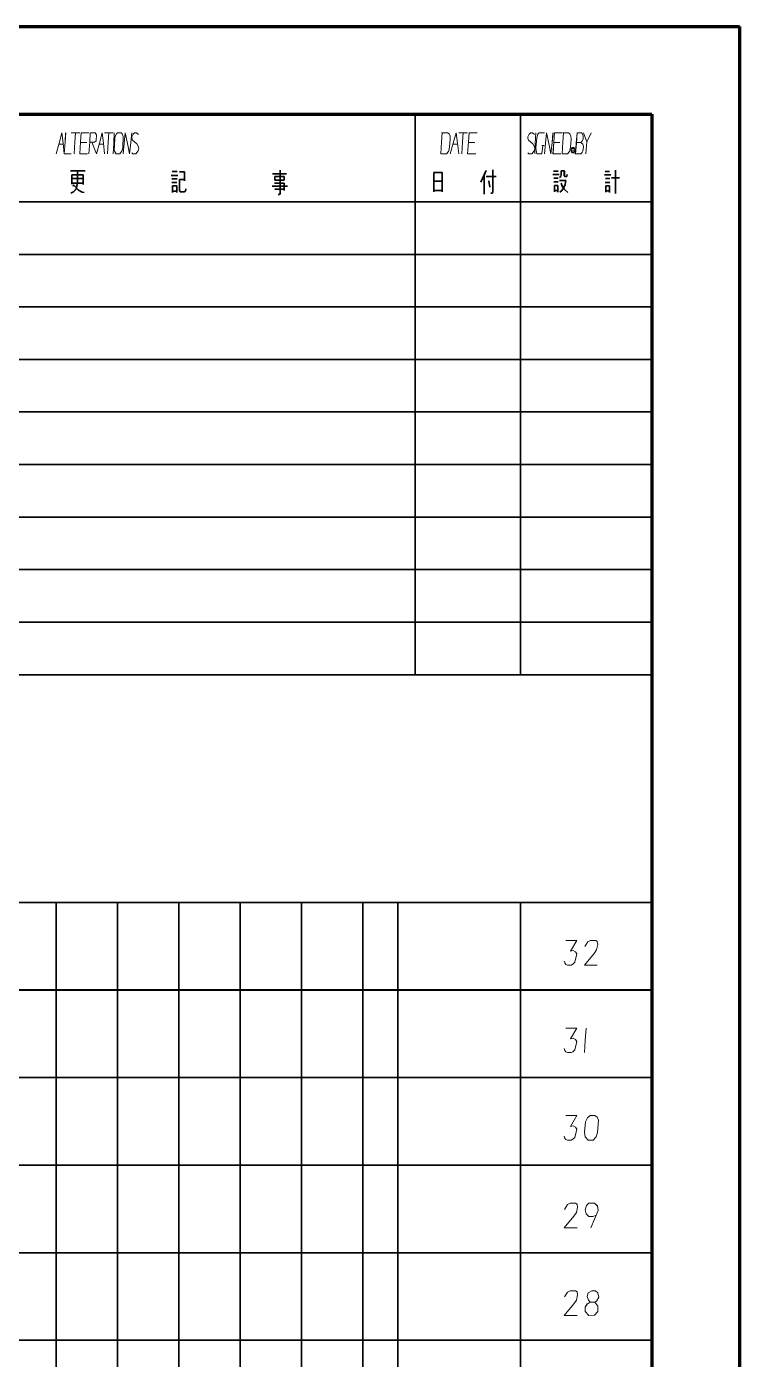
# Model space of a CAD drawing. Header units: millimetres. Extents: x 1333 to 104182, y -62616 to -5704.
# Drawn here: x 45116.7 to 45279.5, y -61707.2 to -61402.8 of the extents above; entities that cross this region are included whole.
import ezdxf

# ---------------------------------------------------------------- set-up
doc = ezdxf.new("R2010")
doc.units = ezdxf.units.MM
doc.header["$LTSCALE"] = 0.5
doc.layers.add('08', color=1, linetype='Continuous')
doc.layers.add('11', color=3, linetype='Continuous')

# ---------------------------------------------------------------- blocks, each defined once
blk = doc.blocks.new('D')
at = {"color": 7, "lineweight": 35, "ltscale": 0.25}
for p, q in [((54076.08, -14049.04), (54076.08, -14069.04)), ((54096.08, -14049.04), (54096.08, -14069.04)), ((54196.08, -14049.04), (54196.08, -14069.04)), ((54220.08, -14049.04), (54220.08, -14069.04)), ((54234.08, -14069.04), (54234.08, -14049.04)), ((54248.08, -14069.04), (54248.08, -14049.04)), ((54262.08, -14069.04), (54262.08, -14049.04)), ((54276.08, -14049.04), (54276.08, -14069.04)), ((54290.08, -14069.04), (54290.08, -14049.04)), ((54298.08, -14069.04), (54298.08, -14049.04)), ((54326.08, -14049.04), (54326.08, -14069.04))]:
    blk.add_line(p, q, dxfattribs=at)
at = {"color": 7, "lineweight": 35}
for p, q in [((54356.08, -14049.04), (54076.08, -14049.04)), ((54356.08, -14069.04), (54076.08, -14069.04))]:
    blk.add_line(p, q, dxfattribs=at)
blk = doc.blocks.new('arwear')
at = {"layer": '08', "color": 3, "xscale": 0.5, "yscale": 0.5, "zscale": 0.5}
for p in [(26347.04, -5282.51), (26347.04, -5292.51), (26347.04, -5302.51), (26347.04, -5312.51), (26347.04, -5322.51), (26347.04, -5332.51)]:
    blk.add_blockref('D', p, dxfattribs=at)
blk = doc.blocks.new('999')
at = {"color": 7, "lineweight": 70}
for p, q in [((73401.98, -10161.12), (75924.98, -10161.12)), ((75924.98, -10161.12), (75924.98, -11943.12)), ((73476.98, -10191.12), (75894.98, -10191.12)), ((75894.98, -10191.12), (75894.98, -11913.12))]:
    blk.add_line(p, q, dxfattribs=at)
at = {"color": 7, "lineweight": 35}
for p, q in [((75813.98, -10191.12), (75813.98, -10383.12)), ((75849.98, -10193.69), (75849.98, -10383.12)), ((75558.98, -10221.12), (75894.98, -10221.12)), ((75558.98, -10239.12), (75894.98, -10239.12)), ((75894.98, -10257.12), (75558.98, -10257.12)), ((75558.98, -10275.12), (75894.98, -10275.12)), ((75894.98, -10293.12), (75558.98, -10293.12)), ((75558.98, -10311.12), (75894.98, -10311.12)), ((75894.98, -10329.12), (75558.98, -10329.12)), ((75558.98, -10347.12), (75894.98, -10347.12)), ((75894.98, -10365.12), (75558.98, -10365.12)), ((75558.98, -10383.12), (75894.98, -10383.12)), ((75894.98, -10461.12), (75474.98, -10461.12)), ((75894.98, -10491.12), (75474.98, -10491.12)), ((75894.98, -10521.12), (75474.98, -10521.12)), ((75894.98, -10551.12), (75474.98, -10551.12)), ((75894.98, -10581.12), (75474.98, -10581.12)), ((75894.98, -10611.12), (75474.98, -10611.12))]:
    blk.add_line(p, q, dxfattribs=at)
at = {"color": 7, "lineweight": 35, "ltscale": 0.021387}
blk.add_line((75849.98, -10191.12), (75849.98, -10193.69), dxfattribs=at)
at = {"color": 7, "lineweight": 35, "ltscale": 0.042236}
blk.add_line((75695.85, -10210.52), (75700.92, -10210.52), dxfattribs=at)
at = {"color": 7, "lineweight": 35, "ltscale": 0.032397}
for p, q in [((75696.33, -10211.86), (75700.22, -10211.86)), ((75696.33, -10213.16), (75700.22, -10213.16)), ((75696.33, -10214.75), (75700.22, -10214.75))]:
    blk.add_line(p, q, dxfattribs=at)
at = {"color": 7, "lineweight": 35, "ltscale": 0.027151}
blk.add_line((75696.33, -10215.12), (75696.33, -10211.86), dxfattribs=at)
at = {"color": 7, "lineweight": 35, "ltscale": 0.035004}
blk.add_line((75698.27, -10210.52), (75698.27, -10214.72), dxfattribs=at)
at = {"color": 7, "lineweight": 35, "ltscale": 0.027817}
blk.add_line((75700.22, -10211.86), (75700.22, -10215.2), dxfattribs=at)
at = {"color": 7, "lineweight": 35, "ltscale": 0.01886}
blk.add_line((75730.42, -10212.14), (75732.68, -10212.14), dxfattribs=at)
at = {"color": 7, "lineweight": 35, "ltscale": 0.014026}
blk.add_line((75730.73, -10210.7), (75732.41, -10210.7), dxfattribs=at)
at = {"color": 7, "lineweight": 35, "ltscale": 0.01499}
blk.add_line((75733.19, -10210.88), (75734.99, -10210.88), dxfattribs=at)
at = {"color": 7, "lineweight": 35, "ltscale": 0.025369}
blk.add_line((75734.99, -10210.88), (75734.99, -10213.92), dxfattribs=at)
at = {"color": 7, "lineweight": 35, "ltscale": 0.039539}
blk.add_line((75765.11, -10211.52), (75769.85, -10211.52), dxfattribs=at)
at = {"color": 7, "lineweight": 35, "ltscale": 0.066351}
blk.add_line((75767.72, -10210.31), (75767.72, -10218.27), dxfattribs=at)
at = {"color": 7, "lineweight": 35, "ltscale": 0.023889}
for p, q in [((75820.29, -10211.05), (75823.15, -10211.05)), ((75820.29, -10214.09), (75823.15, -10214.09)), ((75820.29, -10217.3), (75823.15, -10217.3))]:
    blk.add_line(p, q, dxfattribs=at)
at = {"color": 7, "lineweight": 35, "ltscale": 0.05564}
for p, q in [((75820.29, -10217.72), (75820.29, -10211.05)), ((75823.15, -10211.05), (75823.15, -10217.72))]:
    blk.add_line(p, q, dxfattribs=at)
at = {"color": 7, "lineweight": 35, "ltscale": 0.022995}
blk.add_line((75837.59, -10211.94), (75836.44, -10214.44), dxfattribs=at)
at = {"color": 7, "lineweight": 35, "ltscale": 0.013653}
blk.add_line((75838.27, -10210.44), (75837.59, -10211.94), dxfattribs=at)
at = {"color": 7, "lineweight": 35, "ltscale": 0.054935}
blk.add_line((75837.59, -10211.94), (75837.59, -10218.53), dxfattribs=at)
at = {"color": 7, "lineweight": 35, "ltscale": 0.061975}
blk.add_line((75840.52, -10210.22), (75840.52, -10217.65), dxfattribs=at)
at = {"color": 7, "lineweight": 35, "ltscale": 0.018359}
for p, q in [((75861.11, -10211.72), (75863.31, -10211.72)), ((75878.77, -10211.85), (75880.98, -10211.85))]:
    blk.add_line(p, q, dxfattribs=at)
at = {"color": 7, "lineweight": 35, "ltscale": 0.012939}
for p, q in [((75861.34, -10210.57), (75862.89, -10210.57)), ((75879, -10210.71), (75880.56, -10210.71))]:
    blk.add_line(p, q, dxfattribs=at)
at = {"color": 7, "lineweight": 35, "ltscale": 0.004377}
blk.add_line((75863.42, -10212.79), (75863.79, -10212.43), dxfattribs=at)
at = {"color": 7, "lineweight": 35, "ltscale": 0.005456}
blk.add_line((75863.79, -10212.43), (75864.01, -10211.81), dxfattribs=at)
at = {"color": 7, "lineweight": 35, "ltscale": 0.008569}
blk.add_line((75864.01, -10210.5), (75865.04, -10210.5), dxfattribs=at)
at = {"color": 7, "lineweight": 35, "ltscale": 0.010867}
blk.add_line((75864.01, -10211.81), (75864.01, -10210.5), dxfattribs=at)
at = {"color": 7, "lineweight": 35, "ltscale": 0.014679}
blk.add_line((75865.04, -10210.5), (75865.04, -10212.27), dxfattribs=at)
at = {"color": 7, "lineweight": 35, "ltscale": 0.002263}
blk.add_line((75865.04, -10212.27), (75865.21, -10212.47), dxfattribs=at)
at = {"color": 7, "lineweight": 35, "ltscale": 0.005774}
blk.add_line((75865.86, -10212.47), (75866.05, -10211.81), dxfattribs=at)
at = {"color": 7, "lineweight": 35, "ltscale": 0.06644}
blk.add_line((75882.51, -10210.26), (75882.51, -10218.23), dxfattribs=at)
at = {"color": 7, "lineweight": 35, "ltscale": 0.003786}
blk.add_line((75696.84, -10215.74), (75696.98, -10215.31), dxfattribs=at)
at = {"color": 7, "lineweight": 35, "ltscale": 0.011296}
blk.add_line((75697.83, -10216.73), (75696.92, -10217.74), dxfattribs=at)
at = {"color": 7, "lineweight": 35, "ltscale": 0.020991}
blk.add_line((75696.98, -10215.31), (75698.67, -10217.18), dxfattribs=at)
at = {"color": 7, "lineweight": 35, "ltscale": 0.008331}
blk.add_line((75698.11, -10215.78), (75697.83, -10216.73), dxfattribs=at)
at = {"color": 7, "lineweight": 35, "ltscale": 0.008883}
blk.add_line((75698.27, -10214.72), (75698.11, -10215.78), dxfattribs=at)
at = {"color": 7, "lineweight": 35, "ltscale": 0.014832}
for p, q in [((75730.61, -10213.3), (75732.39, -10213.3)), ((75734.99, -10213.49), (75733.21, -10213.49))]:
    blk.add_line(p, q, dxfattribs=at)
at = {"color": 7, "lineweight": 35, "ltscale": 0.014185}
blk.add_line((75730.61, -10214.5), (75732.32, -10214.5), dxfattribs=at)
at = {"color": 7, "lineweight": 35, "ltscale": 0.018579}
blk.add_line((75730.83, -10217.91), (75730.83, -10215.68), dxfattribs=at)
at = {"color": 7, "lineweight": 35, "ltscale": 0.012097}
for p, q in [((75730.83, -10215.68), (75732.28, -10215.68)), ((75730.83, -10217.53), (75732.28, -10217.53))]:
    blk.add_line(p, q, dxfattribs=at)
at = {"color": 7, "lineweight": 35, "ltscale": 0.019064}
blk.add_line((75732.28, -10215.68), (75732.28, -10217.97), dxfattribs=at)
at = {"color": 7, "lineweight": 35, "ltscale": 0.031509}
blk.add_line((75733.21, -10213.49), (75733.21, -10217.27), dxfattribs=at)
at = {"color": 7, "lineweight": 35, "ltscale": 0.006186}
blk.add_line((75735.24, -10217.45), (75735.43, -10216.73), dxfattribs=at)
at = {"color": 7, "lineweight": 35, "ltscale": 0.043738}
blk.add_line((75764.97, -10215.77), (75770.22, -10215.77), dxfattribs=at)
at = {"color": 7, "lineweight": 35, "ltscale": 0.027844}
blk.add_line((75765.73, -10214.7), (75769.07, -10214.7), dxfattribs=at)
at = {"color": 7, "lineweight": 35, "ltscale": 0.026904}
blk.add_line((75765.84, -10216.75), (75769.07, -10216.75), dxfattribs=at)
at = {"color": 7, "lineweight": 35, "ltscale": 0.026208}
for p, q in [((75769.07, -10212.5), (75765.92, -10212.5)), ((75765.92, -10213.74), (75769.07, -10213.74))]:
    blk.add_line(p, q, dxfattribs=at)
at = {"color": 7, "lineweight": 35, "ltscale": 0.010318}
for p, q in [((75765.92, -10212.5), (75765.92, -10213.74)), ((75769.07, -10213.74), (75769.07, -10212.5))]:
    blk.add_line(p, q, dxfattribs=at)
at = {"color": 7, "lineweight": 35, "ltscale": 0.0211}
blk.add_line((75769.07, -10214.7), (75769.07, -10217.23), dxfattribs=at)
at = {"color": 7, "lineweight": 35, "ltscale": 0.028345}
blk.add_line((75838.27, -10212.47), (75841.67, -10212.47), dxfattribs=at)
at = {"color": 7, "lineweight": 35, "ltscale": 0.017561}
blk.add_line((75839.17, -10213.99), (75839.48, -10216.08), dxfattribs=at)
at = {"color": 7, "lineweight": 35, "ltscale": 0.012463}
for p, q in [((75861.42, -10214.33), (75862.91, -10214.33)), ((75879.08, -10214.46), (75880.58, -10214.46))]:
    blk.add_line(p, q, dxfattribs=at)
at = {"color": 7, "lineweight": 35, "ltscale": 0.012549}
blk.add_line((75861.44, -10213.02), (75862.95, -10213.02), dxfattribs=at)
at = {"color": 7, "lineweight": 35, "ltscale": 0.009998}
for p, q in [((75861.62, -10215.52), (75862.82, -10215.52)), ((75861.62, -10217.28), (75862.82, -10217.28))]:
    blk.add_line(p, q, dxfattribs=at)
at = {"color": 7, "lineweight": 35, "ltscale": 0.018304}
for p, q in [((75861.62, -10217.71), (75861.62, -10215.52)), ((75879.29, -10217.85), (75879.29, -10215.65))]:
    blk.add_line(p, q, dxfattribs=at)
at = {"color": 7, "lineweight": 35, "ltscale": 0.019257}
blk.add_line((75862.82, -10215.52), (75862.82, -10217.83), dxfattribs=at)
at = {"color": 7, "lineweight": 35, "ltscale": 0.017982}
blk.add_line((75863.44, -10213.82), (75865.59, -10213.8), dxfattribs=at)
at = {"color": 7, "lineweight": 35, "ltscale": 0.008327}
blk.add_line((75864, -10214.78), (75864.27, -10215.74), dxfattribs=at)
at = {"color": 7, "lineweight": 35, "ltscale": 0.007985}
blk.add_line((75864.74, -10216.5), (75864.18, -10217.28), dxfattribs=at)
at = {"color": 7, "lineweight": 35, "ltscale": 0.010726}
blk.add_line((75864.27, -10215.74), (75864.98, -10216.82), dxfattribs=at)
at = {"color": 7, "lineweight": 35, "ltscale": 0.011689}
blk.add_line((75865.31, -10215.22), (75864.74, -10216.5), dxfattribs=at)
at = {"color": 7, "lineweight": 35, "ltscale": 0.013763}
blk.add_line((75864.98, -10216.82), (75866.21, -10217.92), dxfattribs=at)
at = {"color": 7, "lineweight": 35, "ltscale": 0.005359}
blk.add_line((75865.21, -10212.47), (75865.86, -10212.47), dxfattribs=at)
at = {"color": 7, "lineweight": 35, "ltscale": 0.012057}
blk.add_line((75865.59, -10213.8), (75865.31, -10215.22), dxfattribs=at)
at = {"color": 7, "lineweight": 35, "ltscale": 0.012561}
blk.add_line((75879.11, -10213.16), (75880.61, -10213.16), dxfattribs=at)
at = {"color": 7, "lineweight": 35, "ltscale": 0.009985}
for p, q in [((75879.29, -10215.65), (75880.49, -10215.65)), ((75879.29, -10217.41), (75880.49, -10217.41))]:
    blk.add_line(p, q, dxfattribs=at)
at = {"color": 7, "lineweight": 35, "ltscale": 0.01926}
blk.add_line((75880.49, -10215.65), (75880.49, -10217.96), dxfattribs=at)
at = {"color": 7, "lineweight": 35, "ltscale": 0.022827}
blk.add_line((75881.17, -10212.94), (75883.91, -10212.94), dxfattribs=at)
at = {"color": 7, "lineweight": 35, "ltscale": 0.008567}
blk.add_line((75696.92, -10217.74), (75695.98, -10218.16), dxfattribs=at)
at = {"color": 7, "lineweight": 35, "ltscale": 0.01117}
blk.add_line((75698.67, -10217.18), (75699.87, -10217.79), dxfattribs=at)
at = {"color": 7, "lineweight": 35, "ltscale": 0.00657}
blk.add_line((75699.87, -10217.79), (75700.63, -10217.98), dxfattribs=at)
at = {"color": 7, "lineweight": 35, "ltscale": 0.004025}
blk.add_line((75733.21, -10217.27), (75733.45, -10217.69), dxfattribs=at)
at = {"color": 7, "lineweight": 35, "ltscale": 0.011365}
blk.add_line((75733.45, -10217.69), (75734.81, -10217.69), dxfattribs=at)
at = {"color": 7, "lineweight": 35, "ltscale": 0.004087}
blk.add_line((75734.81, -10217.69), (75735.24, -10217.45), dxfattribs=at)
at = {"color": 7, "lineweight": 35, "ltscale": 0.003943}
blk.add_line((75767.52, -10218.62), (75767.05, -10218.62), dxfattribs=at)
at = {"color": 7, "lineweight": 35, "ltscale": 0.003344}
blk.add_line((75767.72, -10218.27), (75767.52, -10218.62), dxfattribs=at)
at = {"color": 7, "lineweight": 35, "ltscale": 0.004773}
blk.add_line((75840.39, -10218.14), (75839.81, -10218.14), dxfattribs=at)
at = {"color": 7, "lineweight": 35, "ltscale": 0.00416}
blk.add_line((75840.52, -10217.65), (75840.39, -10218.14), dxfattribs=at)
at = {"color": 7, "lineweight": 35, "ltscale": 0.007735}
blk.add_line((75864.18, -10217.28), (75863.45, -10217.85), dxfattribs=at)
at = {"color": 7, "lineweight": 35, "ltscale": 0.25}
for p, q in [((75690.98, -10461.12), (75690.98, -10491.12)), ((75711.98, -10491.12), (75711.98, -10461.12)), ((75732.98, -10491.12), (75732.98, -10461.12)), ((75753.98, -10491.12), (75753.98, -10461.12)), ((75774.98, -10461.12), (75774.98, -10491.12)), ((75795.98, -10491.12), (75795.98, -10461.12)), ((75807.98, -10491.12), (75807.98, -10461.12)), ((75849.98, -10461.12), (75849.98, -10491.12)), ((75894.98, -10491.12), (75894.98, -10461.12)), ((75690.98, -10491.12), (75690.98, -10671.12)), ((75711.98, -10671.12), (75711.98, -10491.12)), ((75732.98, -10671.12), (75732.98, -10491.12)), ((75753.98, -10671.12), (75753.98, -10491.12)), ((75774.98, -10491.12), (75774.98, -10671.12)), ((75795.98, -10671.12), (75795.98, -10491.12)), ((75807.98, -10671.12), (75807.98, -10491.12)), ((75849.98, -10491.12), (75849.98, -10521.12)), ((75894.98, -10521.12), (75894.98, -10491.12)), ((75849.98, -10521.12), (75849.98, -10551.12)), ((75894.98, -10551.12), (75894.98, -10521.12)), ((75849.98, -10551.12), (75849.98, -10581.12)), ((75894.98, -10581.12), (75894.98, -10551.12)), ((75849.98, -10581.12), (75849.98, -10611.12)), ((75894.98, -10611.12), (75894.98, -10581.12)), ((75849.98, -10611.12), (75849.98, -10641.12)), ((75894.98, -10641.12), (75894.98, -10611.12))]:
    blk.add_line(p, q, dxfattribs=at)
at = {"color": 7, "lineweight": 13}
for points in [[(75691, -10204.67), (75692, -10201.07), (75692.99, -10197.47), (75693.39, -10201.07), (75693.79, -10204.67)], [(75696.18, -10204.67), (75693.79, -10204.67), (75694.05, -10200.62), (75694.25, -10197.47)], [(75696.18, -10197.47), (75699.1, -10197.47)], [(75697.17, -10204.67), (75697.44, -10200.62), (75697.64, -10197.47)], [(75701.75, -10204.67), (75699.1, -10204.67), (75699.36, -10200.62), (75699.56, -10197.47), (75702.21, -10197.47)], [(75702.21, -10204.67), (75702.48, -10200.62), (75702.68, -10197.47), (75704.4, -10197.47), (75704.8, -10198.19), (75704.67, -10200.26), (75704.14, -10200.71), (75702.48, -10200.71)], [(75704.8, -10204.67), (75705.79, -10201.07), (75706.79, -10197.47), (75707.19, -10201.07), (75707.59, -10204.67)], [(75707.59, -10197.47), (75710.5, -10197.47)], [(75708.58, -10204.67), (75708.85, -10200.62), (75709.04, -10197.47)], [(75710.5, -10204.67), (75710.7, -10201.07), (75710.9, -10197.47)], [(75713.95, -10204.67), (75714.28, -10201.07), (75714.62, -10197.47), (75715.41, -10201.16), (75716.14, -10204.67), (75716.54, -10200.8), (75716.87, -10197.47)], [(75716.87, -10204.4), (75717.27, -10204.67), (75718.26, -10204.67), (75719.06, -10203.68), (75719.26, -10202.78), (75719.13, -10202.06), (75718.6, -10201.25), (75717.14, -10199.99), (75716.87, -10199.36), (75716.94, -10198.82), (75717.34, -10197.92), (75717.8, -10197.47), (75718.53, -10197.47), (75719.19, -10198.01)], [(75822.7, -10204.67), (75824.71, -10204.67), (75825.33, -10203.86), (75825.61, -10203.05), (75825.75, -10202.24), (75825.96, -10199.72), (75825.89, -10198.64), (75825.54, -10197.83), (75824.99, -10197.47), (75822.98, -10197.47)], [(75823.18, -10197.47), (75822.98, -10200.53), (75822.7, -10204.67)], [(75825.96, -10204.67), (75826.99, -10201.07), (75828.03, -10197.47), (75828.45, -10201.07), (75828.87, -10204.67)], [(75828.87, -10197.47), (75831.92, -10197.47)], [(75829.91, -10204.67), (75830.18, -10200.62), (75830.39, -10197.47)], [(75834.69, -10204.67), (75831.92, -10204.67), (75832.19, -10200.62), (75832.4, -10197.47), (75835.17, -10197.47)], [(75852.5, -10204.4), (75852.9, -10204.67), (75853.89, -10204.67), (75854.68, -10203.68), (75854.88, -10202.78), (75854.75, -10202.06), (75854.22, -10201.25), (75852.77, -10199.99), (75852.5, -10199.36), (75852.57, -10198.82), (75852.96, -10197.92), (75853.43, -10197.47), (75854.15, -10197.47), (75854.81, -10198.01)], [(75854.88, -10204.67), (75855.08, -10201.07), (75855.28, -10197.47)], [(75857.72, -10201.79), (75857.39, -10204.67), (75855.61, -10204.67), (75855.34, -10203.59), (75855.28, -10202.78), (75855.61, -10199.18), (75855.94, -10197.92), (75856.47, -10197.47), (75858.25, -10197.47)], [(75858.25, -10204.67), (75858.58, -10201.07), (75858.91, -10197.47), (75859.7, -10201.16), (75860.43, -10204.67), (75860.83, -10200.8), (75861.16, -10197.47)], [(75863.8, -10204.67), (75861.16, -10204.67), (75861.42, -10200.62), (75861.62, -10197.47), (75864.26, -10197.47)], [(75864.26, -10204.67), (75866.18, -10204.67), (75866.77, -10203.86), (75867.04, -10203.05), (75867.17, -10202.24), (75867.37, -10199.72), (75867.3, -10198.64), (75866.97, -10197.83), (75866.44, -10197.47), (75864.52, -10197.47)], [(75864.72, -10197.47), (75864.52, -10200.53), (75864.26, -10204.67)], [(75868.69, -10204.67), (75870.73, -10204.67), (75871.2, -10204.22), (75871.4, -10203.77), (75871.59, -10202.15), (75871.33, -10201.34), (75870.67, -10200.8), (75871, -10200.44), (75871.46, -10199.63), (75871.46, -10198.55), (75871.2, -10197.74), (75870.87, -10197.47), (75869.41, -10197.47), (75869.15, -10201.07), (75868.88, -10204.67)], [(75871.59, -10197.47), (75872.78, -10200.53), (75872.39, -10204.67)], [(75872.78, -10200.53), (75874.24, -10197.47)], [(75691.93, -10201.34), (75693.39, -10201.34)], [(75699.36, -10200.8), (75701.48, -10200.8)], [(75703.21, -10200.71), (75704.8, -10204.67)], [(75705.73, -10201.34), (75707.19, -10201.34)], [(75826.93, -10201.34), (75828.45, -10201.34)], [(75832.19, -10200.8), (75834.41, -10200.8)], [(75857.32, -10201.79), (75858.12, -10201.79)], [(75861.42, -10200.8), (75863.53, -10200.8)], [(75867.5, -10202.87), (75868.55, -10202.87)], [(75870.67, -10200.8), (75869.15, -10200.8)], [(75868.69, -10203.41), (75867.37, -10203.41)], [(75867.5, -10203.95), (75868.55, -10203.95)], [(75864.98, -10481.21), (75865.19, -10481.84), (75865.5, -10482.36), (75866.13, -10482.57), (75867.39, -10482.57), (75867.92, -10482.26), (75868.65, -10481.63), (75869.28, -10478.79), (75868.86, -10478.06), (75868.02, -10477.64), (75867.18, -10477.85), (75869.28, -10474.17), (75865.5, -10474.17)], [(75876.32, -10482.57), (75871.91, -10482.57), (75875.27, -10478.58), (75876.11, -10477.32), (75876.53, -10475.54), (75876.32, -10474.49), (75875.79, -10474.17), (75874.01, -10474.17), (75873.06, -10474.59), (75872.01, -10476.27)], [(75864.98, -10511.21), (75865.19, -10511.84), (75865.5, -10512.36), (75866.13, -10512.57), (75867.39, -10512.57), (75867.92, -10512.26), (75868.65, -10511.63), (75869.28, -10508.79), (75868.86, -10508.06), (75868.02, -10507.64), (75867.18, -10507.85), (75869.28, -10504.17), (75865.5, -10504.17)], [(75872.54, -10504.17), (75872.22, -10508.37), (75871.91, -10512.57)], [(75864.98, -10541.21), (75865.19, -10541.84), (75865.5, -10542.36), (75866.13, -10542.57), (75867.39, -10542.57), (75867.92, -10542.26), (75868.65, -10541.63), (75869.28, -10538.79), (75868.86, -10538.06), (75868.02, -10537.64), (75867.18, -10537.85), (75869.28, -10534.17), (75865.5, -10534.17)], [(75869.39, -10572.57), (75864.98, -10572.57), (75868.34, -10568.58), (75869.18, -10567.32), (75869.6, -10565.54), (75869.39, -10564.49), (75868.86, -10564.17), (75867.08, -10564.17), (75866.13, -10564.59), (75865.08, -10566.27)], [(75876, -10568.27), (75874.85, -10568.69), (75873.38, -10568.69), (75872.54, -10567.85), (75872.22, -10566.48), (75872.64, -10564.91), (75873.48, -10564.17), (75875.37, -10564.17), (75876.42, -10565.12), (75876.63, -10566.69), (75874.11, -10572.57)], [(75869.39, -10602.57), (75864.98, -10602.57), (75868.34, -10598.58), (75869.18, -10597.32), (75869.6, -10595.54), (75869.39, -10594.49), (75868.86, -10594.17), (75867.08, -10594.17), (75866.13, -10594.59), (75865.08, -10596.27)], [(75875.48, -10598.06), (75876.11, -10597.74), (75876.84, -10596.38), (75876.53, -10594.91), (75875.69, -10594.17), (75874.43, -10594.17), (75873.17, -10594.91), (75872.85, -10596.17), (75873.27, -10597.32), (75873.9, -10598.06)]]:
    blk.add_lwpolyline(points, dxfattribs=at)
for points in [[(75712.83, -10204.67), (75713.62, -10203.59), (75713.82, -10202.51), (75713.95, -10198.73), (75713.56, -10197.83), (75713.22, -10197.47), (75712.03, -10197.47), (75711.63, -10197.83), (75711.23, -10198.64), (75711.03, -10199.54), (75710.9, -10203.5), (75711.57, -10204.67)], [(75867.76, -10204.31), (75868.29, -10204.31), (75868.69, -10203.77), (75868.69, -10203.05), (75868.29, -10202.51), (75867.76, -10202.51), (75867.37, -10203.05), (75867.37, -10203.77)], [(75874.95, -10542.57), (75875.9, -10541.42), (75876.42, -10539.95), (75876.74, -10535.75), (75876.32, -10534.7), (75875.48, -10534.17), (75873.9, -10534.17), (75872.96, -10534.91), (75872.33, -10536.27), (75871.91, -10539.84), (75872.22, -10541.42), (75873.17, -10542.57)], [(75873.48, -10602.57), (75875.37, -10602.47), (75876.53, -10601.31), (75876.53, -10599.42), (75875.48, -10598.06), (75873.9, -10598.06), (75872.85, -10598.69), (75872.22, -10599.74), (75872.22, -10601.31)]]:
    blk.add_lwpolyline(points, close=True, dxfattribs=at)

msp = doc.modelspace()

# ---------------------------------------------------------------- linework, layer by layer
at = {"color": 7, "lineweight": 70}
for p, q in [((43597.462, -61402.825), (45279.462, -61402.825)), ((45279.462, -61402.825), (45279.462, -62590.825)), ((43647.462, -61422.825), (45259.462, -61422.825)), ((45259.462, -61422.825), (45259.462, -62570.825))]:
    msp.add_line(p, q, dxfattribs=at)
at = {"color": 7, "lineweight": 35}
for p, q in [((45205.462, -61422.825), (45205.462, -61550.825)), ((45229.462, -61424.536), (45229.462, -61550.825)), ((45035.462, -61442.825), (45259.462, -61442.825)), ((45035.462, -61454.825), (45259.462, -61454.825)), ((45259.462, -61466.825), (45035.462, -61466.825)), ((45035.462, -61478.825), (45259.462, -61478.825)), ((45259.462, -61490.825), (45035.462, -61490.825)), ((45035.462, -61502.825), (45259.462, -61502.825)), ((45259.462, -61514.825), (45035.462, -61514.825)), ((45035.462, -61526.825), (45259.462, -61526.825)), ((45259.462, -61538.825), (45035.462, -61538.825)), ((45035.462, -61550.825), (45259.462, -61550.825))]:
    msp.add_line(p, q, dxfattribs=at)
at = {"color": 7, "lineweight": 35, "ltscale": 0.021387}
msp.add_line((45229.462, -61422.825), (45229.462, -61424.536), dxfattribs=at)
at = {"color": 7, "lineweight": 35, "ltscale": 0.042236}
msp.add_line((45126.71, -61435.76), (45130.089, -61435.76), dxfattribs=at)
at = {"color": 7, "lineweight": 35, "ltscale": 0.035004}
msp.add_line((45128.326, -61435.76), (45128.326, -61438.56), dxfattribs=at)
at = {"color": 7, "lineweight": 35, "ltscale": 0.014026}
msp.add_line((45149.963, -61435.879), (45151.085, -61435.879), dxfattribs=at)
at = {"color": 7, "lineweight": 35, "ltscale": 0.01499}
msp.add_line((45151.602, -61435.995), (45152.801, -61435.995), dxfattribs=at)
at = {"color": 7, "lineweight": 35, "ltscale": 0.025369}
msp.add_line((45152.801, -61435.995), (45152.801, -61438.025), dxfattribs=at)
at = {"color": 7, "lineweight": 35, "ltscale": 0.066351}
msp.add_line((45174.625, -61435.617), (45174.625, -61440.925), dxfattribs=at)
at = {"color": 7, "lineweight": 35, "ltscale": 0.013653}
msp.add_line((45221.656, -61435.707), (45221.206, -61436.702), dxfattribs=at)
at = {"color": 7, "lineweight": 35, "ltscale": 0.061975}
msp.add_line((45223.155, -61435.557), (45223.155, -61440.515), dxfattribs=at)
at = {"color": 7, "lineweight": 35, "ltscale": 0.012939}
for p, q in [((45237.035, -61435.794), (45238.07, -61435.794)), ((45248.812, -61435.883), (45249.847, -61435.883))]:
    msp.add_line(p, q, dxfattribs=at)
at = {"color": 7, "lineweight": 35, "ltscale": 0.008569}
msp.add_line((45238.816, -61435.748), (45239.502, -61435.748), dxfattribs=at)
at = {"color": 7, "lineweight": 35, "ltscale": 0.010867}
msp.add_line((45238.816, -61436.618), (45238.816, -61435.748), dxfattribs=at)
at = {"color": 7, "lineweight": 35, "ltscale": 0.014679}
msp.add_line((45239.502, -61435.748), (45239.502, -61436.922), dxfattribs=at)
at = {"color": 7, "lineweight": 35, "ltscale": 0.06644}
msp.add_line((45251.152, -61435.585), (45251.152, -61440.9), dxfattribs=at)
at = {"color": 7, "lineweight": 35, "ltscale": 0.032397}
for p, q in [((45127.03, -61436.654), (45129.622, -61436.654)), ((45127.03, -61437.517), (45129.622, -61437.517)), ((45127.03, -61438.581), (45129.622, -61438.581))]:
    msp.add_line(p, q, dxfattribs=at)
at = {"color": 7, "lineweight": 35, "ltscale": 0.027151}
msp.add_line((45127.03, -61438.826), (45127.03, -61436.654), dxfattribs=at)
at = {"color": 7, "lineweight": 35, "ltscale": 0.003786}
msp.add_line((45127.37, -61439.241), (45127.465, -61438.954), dxfattribs=at)
at = {"color": 7, "lineweight": 35, "ltscale": 0.020991}
msp.add_line((45127.465, -61438.954), (45128.591, -61440.2), dxfattribs=at)
at = {"color": 7, "lineweight": 35, "ltscale": 0.008883}
msp.add_line((45128.326, -61438.56), (45128.219, -61439.263), dxfattribs=at)
at = {"color": 7, "lineweight": 35, "ltscale": 0.027817}
msp.add_line((45129.622, -61436.654), (45129.622, -61438.879), dxfattribs=at)
at = {"color": 7, "lineweight": 35, "ltscale": 0.01886}
msp.add_line((45149.757, -61436.836), (45151.266, -61436.836), dxfattribs=at)
at = {"color": 7, "lineweight": 35, "ltscale": 0.014832}
for p, q in [((45149.886, -61437.611), (45151.073, -61437.611)), ((45152.801, -61437.74), (45151.615, -61437.74))]:
    msp.add_line(p, q, dxfattribs=at)
at = {"color": 7, "lineweight": 35, "ltscale": 0.014185}
msp.add_line((45149.886, -61438.413), (45151.021, -61438.413), dxfattribs=at)
at = {"color": 7, "lineweight": 35, "ltscale": 0.031509}
msp.add_line((45151.615, -61437.74), (45151.615, -61440.261), dxfattribs=at)
at = {"color": 7, "lineweight": 35, "ltscale": 0.039539}
msp.add_line((45172.883, -61436.424), (45176.046, -61436.424), dxfattribs=at)
at = {"color": 7, "lineweight": 35, "ltscale": 0.027844}
msp.add_line((45173.295, -61438.544), (45175.523, -61438.544), dxfattribs=at)
at = {"color": 7, "lineweight": 35, "ltscale": 0.026208}
for p, q in [((45175.523, -61437.08), (45173.426, -61437.08)), ((45173.426, -61437.906), (45175.523, -61437.906))]:
    msp.add_line(p, q, dxfattribs=at)
at = {"color": 7, "lineweight": 35, "ltscale": 0.010318}
for p, q in [((45173.426, -61437.08), (45173.426, -61437.906)), ((45175.523, -61437.906), (45175.523, -61437.08))]:
    msp.add_line(p, q, dxfattribs=at)
at = {"color": 7, "lineweight": 35, "ltscale": 0.0211}
msp.add_line((45175.523, -61438.544), (45175.523, -61440.232), dxfattribs=at)
at = {"color": 7, "lineweight": 35, "ltscale": 0.023889}
for p, q in [((45209.669, -61436.11), (45211.58, -61436.11)), ((45209.669, -61438.138), (45211.58, -61438.138)), ((45209.669, -61440.279), (45211.58, -61440.279))]:
    msp.add_line(p, q, dxfattribs=at)
at = {"color": 7, "lineweight": 35, "ltscale": 0.05564}
for p, q in [((45209.669, -61440.561), (45209.669, -61436.11)), ((45211.58, -61436.11), (45211.58, -61440.561))]:
    msp.add_line(p, q, dxfattribs=at)
at = {"color": 7, "lineweight": 35, "ltscale": 0.022995}
msp.add_line((45221.206, -61436.702), (45220.437, -61438.374), dxfattribs=at)
at = {"color": 7, "lineweight": 35, "ltscale": 0.054935}
msp.add_line((45221.206, -61436.702), (45221.206, -61441.097), dxfattribs=at)
at = {"color": 7, "lineweight": 35, "ltscale": 0.028345}
msp.add_line((45221.656, -61437.059), (45223.923, -61437.059), dxfattribs=at)
at = {"color": 7, "lineweight": 35, "ltscale": 0.017561}
msp.add_line((45222.255, -61438.073), (45222.461, -61439.463), dxfattribs=at)
at = {"color": 7, "lineweight": 35, "ltscale": 0.018359}
for p, q in [((45236.883, -61436.556), (45238.352, -61436.556)), ((45248.66, -61436.646), (45250.128, -61436.646))]:
    msp.add_line(p, q, dxfattribs=at)
at = {"color": 7, "lineweight": 35, "ltscale": 0.012463}
for p, q in [((45237.088, -61438.295), (45238.085, -61438.295)), ((45248.865, -61438.385), (45249.862, -61438.385))]:
    msp.add_line(p, q, dxfattribs=at)
at = {"color": 7, "lineweight": 35, "ltscale": 0.012549}
msp.add_line((45237.104, -61437.426), (45238.108, -61437.426), dxfattribs=at)
at = {"color": 7, "lineweight": 35, "ltscale": 0.009998}
for p, q in [((45237.225, -61439.089), (45238.025, -61439.089)), ((45237.225, -61440.263), (45238.025, -61440.263))]:
    msp.add_line(p, q, dxfattribs=at)
at = {"color": 7, "lineweight": 35, "ltscale": 0.018304}
for p, q in [((45237.225, -61440.553), (45237.225, -61439.089)), ((45249.002, -61440.642), (45249.002, -61439.178))]:
    msp.add_line(p, q, dxfattribs=at)
at = {"color": 7, "lineweight": 35, "ltscale": 0.019257}
msp.add_line((45238.025, -61439.089), (45238.025, -61440.629), dxfattribs=at)
at = {"color": 7, "lineweight": 35, "ltscale": 0.004377}
msp.add_line((45238.42, -61437.274), (45238.671, -61437.029), dxfattribs=at)
at = {"color": 7, "lineweight": 35, "ltscale": 0.017982}
msp.add_line((45238.435, -61437.96), (45239.874, -61437.945), dxfattribs=at)
at = {"color": 7, "lineweight": 35, "ltscale": 0.005456}
msp.add_line((45238.671, -61437.029), (45238.816, -61436.618), dxfattribs=at)
at = {"color": 7, "lineweight": 35, "ltscale": 0.008327}
msp.add_line((45238.808, -61438.601), (45238.991, -61439.241), dxfattribs=at)
at = {"color": 7, "lineweight": 35, "ltscale": 0.011689}
msp.add_line((45239.683, -61438.89), (45239.303, -61439.745), dxfattribs=at)
at = {"color": 7, "lineweight": 35, "ltscale": 0.002263}
msp.add_line((45239.502, -61436.922), (45239.62, -61437.06), dxfattribs=at)
at = {"color": 7, "lineweight": 35, "ltscale": 0.005359}
msp.add_line((45239.62, -61437.06), (45240.048, -61437.06), dxfattribs=at)
at = {"color": 7, "lineweight": 35, "ltscale": 0.012057}
msp.add_line((45239.874, -61437.945), (45239.683, -61438.89), dxfattribs=at)
at = {"color": 7, "lineweight": 35, "ltscale": 0.005774}
msp.add_line((45240.048, -61437.06), (45240.177, -61436.616), dxfattribs=at)
at = {"color": 7, "lineweight": 35, "ltscale": 0.012561}
msp.add_line((45248.88, -61437.515), (45249.885, -61437.515), dxfattribs=at)
at = {"color": 7, "lineweight": 35, "ltscale": 0.022827}
msp.add_line((45250.259, -61437.375), (45252.085, -61437.375), dxfattribs=at)
at = {"color": 7, "lineweight": 35, "ltscale": 0.008567}
msp.add_line((45127.423, -61440.572), (45126.796, -61440.849), dxfattribs=at)
at = {"color": 7, "lineweight": 35, "ltscale": 0.011296}
msp.add_line((45128.029, -61439.901), (45127.423, -61440.572), dxfattribs=at)
at = {"color": 7, "lineweight": 35, "ltscale": 0.008331}
msp.add_line((45128.219, -61439.263), (45128.029, -61439.901), dxfattribs=at)
at = {"color": 7, "lineweight": 35, "ltscale": 0.01117}
msp.add_line((45128.591, -61440.2), (45129.388, -61440.604), dxfattribs=at)
at = {"color": 7, "lineweight": 35, "ltscale": 0.00657}
msp.add_line((45129.388, -61440.604), (45129.898, -61440.732), dxfattribs=at)
at = {"color": 7, "lineweight": 35, "ltscale": 0.018579}
msp.add_line((45150.028, -61440.688), (45150.028, -61439.201), dxfattribs=at)
at = {"color": 7, "lineweight": 35, "ltscale": 0.012097}
for p, q in [((45150.028, -61439.201), (45150.996, -61439.201)), ((45150.028, -61440.429), (45150.996, -61440.429))]:
    msp.add_line(p, q, dxfattribs=at)
at = {"color": 7, "lineweight": 35, "ltscale": 0.019064}
msp.add_line((45150.996, -61439.201), (45150.996, -61440.726), dxfattribs=at)
at = {"color": 7, "lineweight": 35, "ltscale": 0.004025}
msp.add_line((45151.615, -61440.261), (45151.776, -61440.54), dxfattribs=at)
at = {"color": 7, "lineweight": 35, "ltscale": 0.011365}
msp.add_line((45151.776, -61440.54), (45152.685, -61440.54), dxfattribs=at)
at = {"color": 7, "lineweight": 35, "ltscale": 0.004087}
msp.add_line((45152.685, -61440.54), (45152.968, -61440.377), dxfattribs=at)
at = {"color": 7, "lineweight": 35, "ltscale": 0.006186}
msp.add_line((45152.968, -61440.377), (45153.096, -61439.899), dxfattribs=at)
at = {"color": 7, "lineweight": 35, "ltscale": 0.043738}
msp.add_line((45172.791, -61439.256), (45176.29, -61439.256), dxfattribs=at)
at = {"color": 7, "lineweight": 35, "ltscale": 0.026904}
msp.add_line((45173.371, -61439.913), (45175.523, -61439.913), dxfattribs=at)
at = {"color": 7, "lineweight": 35, "ltscale": 0.003943}
msp.add_line((45174.491, -61441.157), (45174.175, -61441.157), dxfattribs=at)
at = {"color": 7, "lineweight": 35, "ltscale": 0.003344}
msp.add_line((45174.625, -61440.925), (45174.491, -61441.157), dxfattribs=at)
at = {"color": 7, "lineweight": 35, "ltscale": 0.004773}
msp.add_line((45223.068, -61440.836), (45222.686, -61440.836), dxfattribs=at)
at = {"color": 7, "lineweight": 35, "ltscale": 0.00416}
msp.add_line((45223.155, -61440.515), (45223.068, -61440.836), dxfattribs=at)
at = {"color": 7, "lineweight": 35, "ltscale": 0.007735}
msp.add_line((45238.93, -61440.263), (45238.443, -61440.645), dxfattribs=at)
at = {"color": 7, "lineweight": 35, "ltscale": 0.007985}
msp.add_line((45239.303, -61439.745), (45238.93, -61440.263), dxfattribs=at)
at = {"color": 7, "lineweight": 35, "ltscale": 0.010726}
msp.add_line((45238.991, -61439.241), (45239.462, -61439.958), dxfattribs=at)
at = {"color": 7, "lineweight": 35, "ltscale": 0.013763}
msp.add_line((45239.462, -61439.958), (45240.285, -61440.69), dxfattribs=at)
at = {"color": 7, "lineweight": 35, "ltscale": 0.009985}
for p, q in [((45249.002, -61439.178), (45249.801, -61439.178)), ((45249.002, -61440.353), (45249.801, -61440.353))]:
    msp.add_line(p, q, dxfattribs=at)
at = {"color": 7, "lineweight": 35, "ltscale": 0.01926}
msp.add_line((45249.801, -61439.178), (45249.801, -61440.719), dxfattribs=at)
at = {"color": 7, "lineweight": 35, "ltscale": 0.25}
for p, q in [((45259.462, -61622.825), (45259.462, -61602.825)), ((45259.462, -61642.825), (45259.462, -61622.825)), ((45259.462, -61662.825), (45259.462, -61642.825)), ((45259.462, -61682.825), (45259.462, -61662.825)), ((45259.462, -61702.825), (45259.462, -61682.825)), ((45259.462, -61722.825), (45259.462, -61702.825))]:
    msp.add_line(p, q, dxfattribs=at)
at = {"color": 3}
msp.add_lwpolyline([(43597.462, -61402.825), (45279.462, -61402.825), (45279.462, -62590.825), (43597.462, -62590.825)], close=True, dxfattribs=at)
at = {"color": 7, "lineweight": 13}
for points in [[(45123.479, -61431.859), (45124.142, -61429.459), (45124.806, -61427.059), (45125.071, -61429.459), (45125.336, -61431.859)], [(45124.098, -61429.639), (45125.071, -61429.639)], [(45126.928, -61431.859), (45125.336, -61431.859), (45125.513, -61429.159), (45125.646, -61427.059)], [(45126.928, -61427.059), (45128.874, -61427.059)], [(45127.591, -61431.859), (45127.768, -61429.159), (45127.901, -61427.059)], [(45130.643, -61431.859), (45128.874, -61431.859), (45129.051, -61429.159), (45129.183, -61427.059), (45130.952, -61427.059)], [(45129.051, -61429.279), (45130.466, -61429.279)], [(45130.952, -61431.859), (45131.129, -61429.159), (45131.262, -61427.059), (45132.412, -61427.059), (45132.677, -61427.539), (45132.588, -61428.919), (45132.235, -61429.219), (45131.129, -61429.219)], [(45131.616, -61429.219), (45132.677, -61431.859)], [(45132.677, -61431.859), (45133.34, -61429.459), (45134.003, -61427.059), (45134.269, -61429.459), (45134.534, -61431.859)], [(45133.296, -61429.639), (45134.269, -61429.639)], [(45134.534, -61427.059), (45136.48, -61427.059)], [(45135.197, -61431.859), (45135.374, -61429.159), (45135.507, -61427.059)], [(45136.48, -61431.859), (45136.612, -61429.459), (45136.745, -61427.059)], [(45138.779, -61431.859), (45139, -61429.459), (45139.221, -61427.059), (45139.752, -61429.519), (45140.238, -61431.859), (45140.504, -61429.279), (45140.725, -61427.059)], [(45140.725, -61431.679), (45140.99, -61431.859), (45141.653, -61431.859), (45142.184, -61431.199), (45142.317, -61430.599), (45142.228, -61430.119), (45141.875, -61429.579), (45140.902, -61428.739), (45140.725, -61428.319), (45140.769, -61427.959), (45141.034, -61427.359), (45141.344, -61427.059), (45141.83, -61427.059), (45142.273, -61427.419)], [(45211.276, -61431.859), (45212.616, -61431.859), (45213.032, -61431.319), (45213.216, -61430.779), (45213.309, -61430.239), (45213.447, -61428.559), (45213.401, -61427.839), (45213.17, -61427.299), (45212.801, -61427.059), (45211.461, -61427.059)], [(45211.599, -61427.059), (45211.461, -61429.099), (45211.276, -61431.859)], [(45213.447, -61431.859), (45214.14, -61429.459), (45214.833, -61427.059), (45215.111, -61429.459), (45215.388, -61431.859)], [(45214.094, -61429.639), (45215.111, -61429.639)], [(45215.388, -61427.059), (45217.421, -61427.059)], [(45216.081, -61431.859), (45216.266, -61429.159), (45216.404, -61427.059)], [(45219.268, -61431.859), (45217.421, -61431.859), (45217.605, -61429.159), (45217.744, -61427.059), (45219.592, -61427.059)], [(45217.605, -61429.279), (45219.084, -61429.279)], [(45231.145, -61431.679), (45231.409, -61431.859), (45232.07, -61431.859), (45232.598, -61431.199), (45232.731, -61430.599), (45232.642, -61430.119), (45232.29, -61429.579), (45231.321, -61428.739), (45231.145, -61428.319), (45231.189, -61427.959), (45231.453, -61427.359), (45231.762, -61427.059), (45232.246, -61427.059), (45232.686, -61427.419)], [(45232.731, -61431.859), (45232.863, -61429.459), (45232.995, -61427.059)], [(45234.624, -61429.939), (45234.404, -61431.859), (45233.215, -61431.859), (45233.039, -61431.139), (45232.995, -61430.599), (45233.215, -61428.199), (45233.435, -61427.359), (45233.788, -61427.059), (45234.976, -61427.059)], [(45234.36, -61429.939), (45234.888, -61429.939)], [(45234.976, -61431.859), (45235.197, -61429.459), (45235.417, -61427.059), (45235.945, -61429.519), (45236.43, -61431.859), (45236.694, -61429.279), (45236.914, -61427.059)], [(45238.676, -61431.859), (45236.914, -61431.859), (45237.09, -61429.159), (45237.223, -61427.059), (45238.984, -61427.059)], [(45237.09, -61429.279), (45238.5, -61429.279)], [(45238.984, -61431.859), (45240.261, -61431.859), (45240.658, -61431.319), (45240.834, -61430.779), (45240.922, -61430.239), (45241.054, -61428.559), (45241.01, -61427.839), (45240.79, -61427.299), (45240.438, -61427.059), (45239.16, -61427.059)], [(45239.293, -61427.059), (45239.16, -61429.099), (45238.984, -61431.859)], [(45241.935, -61431.859), (45243.3, -61431.859), (45243.608, -61431.559), (45243.741, -61431.259), (45243.873, -61430.179), (45243.696, -61429.639), (45243.256, -61429.279), (45243.476, -61429.039), (45243.785, -61428.499), (45243.785, -61427.779), (45243.608, -61427.239), (45243.388, -61427.059), (45242.419, -61427.059), (45242.243, -61429.459), (45242.067, -61431.859)], [(45243.256, -61429.279), (45242.243, -61429.279)], [(45243.873, -61427.059), (45244.665, -61429.099), (45244.401, -61431.859)], [(45244.665, -61429.099), (45245.634, -61427.059)], [(45241.935, -61431.019), (45241.054, -61431.019)], [(45241.142, -61430.659), (45241.847, -61430.659)], [(45241.142, -61431.379), (45241.847, -61431.379)], [(45239.462, -61636.215), (45239.602, -61636.635), (45239.812, -61636.985), (45240.232, -61637.125), (45241.072, -61637.125), (45241.422, -61636.915), (45241.912, -61636.495), (45242.332, -61634.605), (45242.052, -61634.115), (45241.492, -61633.835), (45240.932, -61633.975), (45242.332, -61631.525), (45239.812, -61631.525)], [(45244.502, -61631.525), (45244.292, -61634.325), (45244.082, -61637.125)], [(45239.462, -61656.215), (45239.602, -61656.635), (45239.812, -61656.985), (45240.232, -61657.125), (45241.072, -61657.125), (45241.422, -61656.915), (45241.912, -61656.495), (45242.332, -61654.605), (45242.052, -61654.115), (45241.492, -61653.835), (45240.932, -61653.975), (45242.332, -61651.525), (45239.812, -61651.525)], [(45242.402, -61677.125), (45239.462, -61677.125), (45241.702, -61674.465), (45242.262, -61673.625), (45242.542, -61672.435), (45242.402, -61671.735), (45242.052, -61671.525), (45240.862, -61671.525), (45240.232, -61671.805), (45239.532, -61672.925)], [(45246.812, -61674.255), (45246.042, -61674.535), (45245.062, -61674.535), (45244.502, -61673.975), (45244.292, -61673.065), (45244.572, -61672.015), (45245.132, -61671.525), (45246.393, -61671.525), (45247.092, -61672.155), (45247.232, -61673.205), (45245.552, -61677.125)], [(45242.402, -61697.125), (45239.462, -61697.125), (45241.702, -61694.465), (45242.262, -61693.625), (45242.542, -61692.435), (45242.402, -61691.735), (45242.052, -61691.525), (45240.862, -61691.525), (45240.232, -61691.805), (45239.532, -61692.925)], [(45246.462, -61694.115), (45246.882, -61693.905), (45247.372, -61692.995), (45247.162, -61692.015), (45246.602, -61691.525), (45245.762, -61691.525), (45244.922, -61692.015), (45244.712, -61692.855), (45244.992, -61693.625), (45245.412, -61694.115)]]:
    msp.add_lwpolyline(points, dxfattribs=at)
for points in [[(45138.027, -61431.859), (45138.558, -61431.139), (45138.691, -61430.419), (45138.779, -61427.899), (45138.514, -61427.299), (45138.293, -61427.059), (45137.497, -61427.059), (45137.231, -61427.299), (45136.966, -61427.839), (45136.834, -61428.439), (45136.745, -61431.079), (45137.187, -61431.859)], [(45241.318, -61431.619), (45241.671, -61431.619), (45241.935, -61431.259), (45241.935, -61430.779), (45241.671, -61430.419), (45241.318, -61430.419), (45241.054, -61430.779), (45241.054, -61431.259)], [(45246.112, -61657.125), (45246.742, -61656.355), (45247.092, -61655.375), (45247.302, -61652.575), (45247.023, -61651.875), (45246.462, -61651.525), (45245.412, -61651.525), (45244.782, -61652.015), (45244.362, -61652.925), (45244.082, -61655.305), (45244.292, -61656.355), (45244.922, -61657.125)], [(45245.132, -61697.125), (45246.393, -61697.055), (45247.162, -61696.285), (45247.162, -61695.025), (45246.462, -61694.115), (45245.412, -61694.115), (45244.712, -61694.535), (45244.292, -61695.235), (45244.292, -61696.285)]]:
    msp.add_lwpolyline(points, close=True, dxfattribs=at)
at = {"layer": '11'}
msp.add_lwpolyline([(43597.462, -61402.825), (45279.462, -61402.825), (45279.462, -62590.825), (43597.462, -62590.825)], close=True, dxfattribs=at)

# ---------------------------------------------------------------- block references
at = {"layer": '08', "color": 55, "xscale": 0.6666666666860692, "yscale": 0.6666666666642413, "zscale": 0.6666666666666666}
msp.add_blockref('999', (-5337.19, -54628.745), dxfattribs=at)
at = {"layer": '08', "color": 3, "xscale": 2, "yscale": 2, "zscale": 2}
msp.add_blockref('arwear', (-61790.697, -36988.769), dxfattribs=at)

doc.saveas('drawing.dxf')
